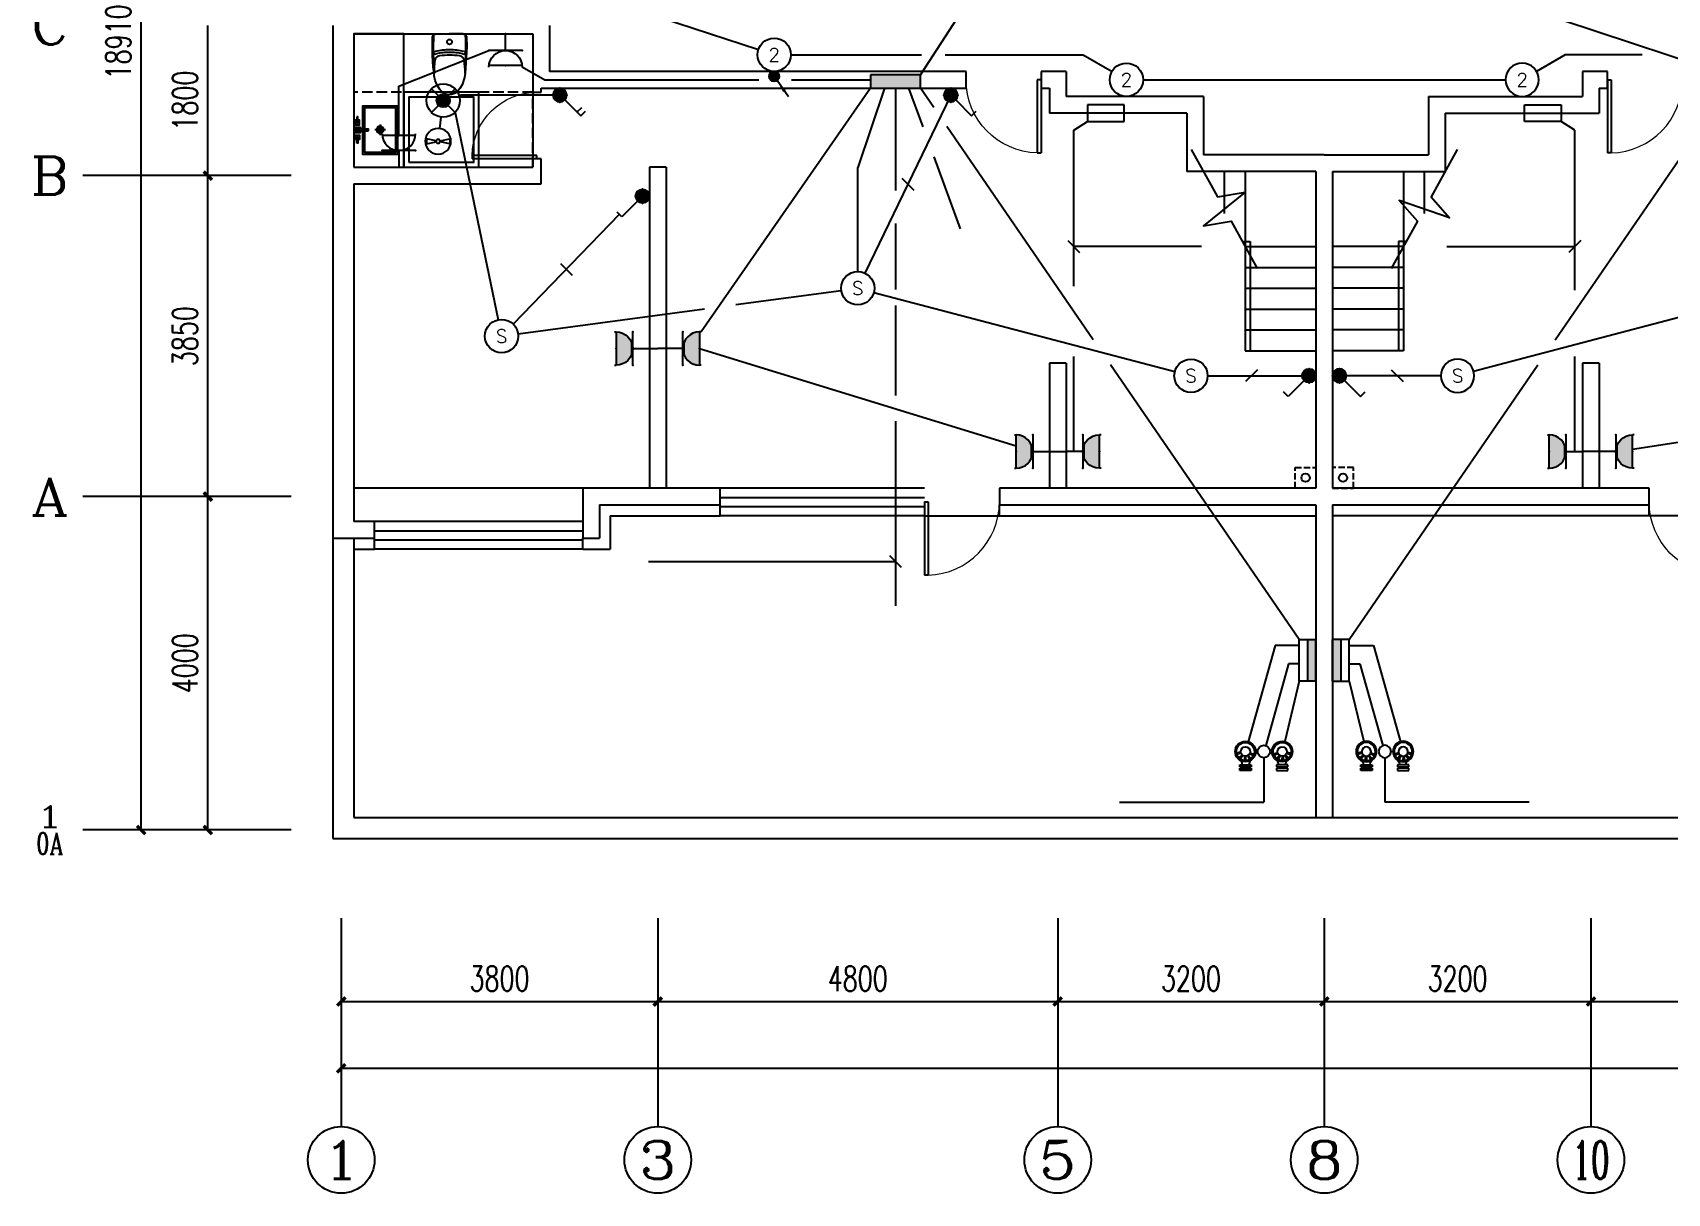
# Model space of a CAD drawing. Extents: x 4483438 to 4539495, y -137448 to -108843.
# Drawn here: x 4483438 to 4503058, y -136009 to -122086 of the extents above; entities that cross this region are included whole.
import ezdxf
from ezdxf.enums import TextEntityAlignment as Align

# ---------------------------------------------------------------- set-up
doc = ezdxf.new("R2010")
doc.units = 0
doc.header["$LTSCALE"] = 1000
doc.header["$MEASUREMENT"] = 0
doc.linetypes.add('DASH', pattern=[0.35, 0.25, -0.1])
for name, color, linetype in [('EQUIP', 3, 'Continuous'), ('EQUIP-动力', 3, 'Continuous'), ('EQUIP-照明', 3, 'Continuous'), ('LAYER1', 4, 'Continuous'), ('LAYER3', 7, 'Continuous'), ('LAYER7', 7, 'Continuous'), ('LVTRY', 7, 'Continuous'), ('SURFACE', 6, 'Continuous'), ('TEL_TEXT', 7, 'Continuous'), ('VP', 7, 'Continuous'), ('图层1', 7, 'Continuous'), ('图层2', 7, 'Continuous'), ('图层3', 7, 'Continuous'), ('图层7', 7, 'Continuous')]:
    doc.layers.add(name, color=color, linetype=linetype)
doc.styles.add('_TCH_AXIS', font='COMPLEX', dxfattribs={"bigfont": 'GBCBIG'})
doc.styles.add('_TCH_DIM_T3', font='SIMPLEX', dxfattribs={"width": 0.705882, "bigfont": 'GBCBIG'})
doc.styles.add('_TEL_ATTDEF', font='simplex.shx', dxfattribs={"width": 0.8, "height": 3, "bigfont": 'hztxt.shx'})
doc.styles.add('_TEL_DIM', font='SIMPLEX', dxfattribs={"width": 0.8, "height": 3.5, "bigfont": 'HZTXT'})
doc.styles.add('DIM_FONT', font='SIMPLEX', dxfattribs={"width": 0.7, "bigfont": 'GBCBIG'})
doc.styles.get("Standard").update_dxf_attribs({"font": 'gbenor.shx', "bigfont": 'gbcbig.shx'})

# ---------------------------------------------------------------- blocks, each defined once
blk = doc.blocks.new('20190804-秦皇岛紫金湾$0$紫金湾户型平面08.02$0$rhedjrjedj')
at = {"layer": 'LVTRY'}
for p, q in [((36817, 108684, 0), (36852, 108723, 0)), ((36852, 108723, 0), (36881, 108743, 0)), ((36881, 108743, 0), (36918, 108756, 0)), ((36918, 108756, 0), (36942, 108758, 0)), ((36942, 108758, 0), (36988, 108749, 0)), ((36988, 108749, 0), (37025, 108728, 0)), ((37025, 108728, 0), (37059, 108694, 0)), ((36755, 108497, 0), (36762, 108552, 0)), ((36762, 108552, 0), (36789, 108637, 0)), ((36789, 108637, 0), (36817, 108684, 0)), ((37059, 108694, 0), (37091, 108644, 0)), ((37091, 108644, 0), (37113, 108587, 0)), ((37113, 108587, 0), (37125, 108529, 0)), ((37125, 108529, 0), (37128, 108503, 0)), ((37128, 108503, 0), (37137, 108422, 0)), ((36736, 108183, 0), (36755, 108497, 0)), ((37137, 108422, 0), (37146, 108285, 0)), ((36738, 108066, 0), (36736, 108183, 0)), ((37148, 108175, 0), (37145, 108066, 0)), ((37146, 108285, 0), (37148, 108175, 0)), ((36751, 108039, 0), (36738, 108066, 0)), ((36778, 108028, 0), (36751, 108039, 0)), ((37105, 108028, 0), (36778, 108028, 0)), ((36778, 108028, 0), (36942, 108028, 0)), ((37105, 108028, 0), (36942, 108028, 0)), ((37133, 108039, 0), (37105, 108028, 0)), ((37145, 108066, 0), (37133, 108039, 0)), ((37145, 108066, 0), (37145, 108066, 0))]:
    blk.add_line(p, q, dxfattribs=at)
blk.add_circle((36942, 108124, 0), 29.6, dxfattribs=at)
for centre, radius, start, end in [((41058, 108225, 0), 4312, 176.3006, 182.4712), ((37855, 108497, 0), 1100, 179.6519, 188.297), ((36028, 108497, 0), 1100, 351.703, 0.3481), ((32825, 108225, 0), 4312, 357.5288, 3.6994), ((36826, 108349, 0), 60, 190.4701, 264.6079), ((37057, 108349, 0), 60, 275.3921, 349.5299), ((36763, 108221, 0), 18.2, 73.3813, 156.4724), ((36770, 108246, 0), 24.1, 62.2033, 161.9404), ((36918, 108822, 0), 602, 255.6185, 272.2533), ((36918, 108802, 0), 552, 255.6185, 272.4575), ((36950, 109661, 0), 1378, 264.6079, 269.6591), ((36933, 109661, 0), 1378, 270.3409, 275.3921), ((36965, 108802, 0), 552, 267.5425, 284.3815), ((36965, 108822, 0), 602, 267.7467, 284.3815), ((37114, 108246, 0), 24.1, 18.0596, 117.7967), ((37120, 108221, 0), 18.2, 23.5276, 106.6187)]:
    blk.add_arc(centre, radius, start, end, dxfattribs=at)
blk = doc.blocks.new('YQB08132737')
at = {"layer": 'LVTRY'}
for p, q in [((-67, 211), (59, 211)), ((-4, 147), (-4, 274))]:
    blk.add_line(p, q, dxfattribs=at)
for points in [[(13, 421), (288, 421), (288, 0), (-288, 0), (-288, 421), (-16, 421)], [(13, 400), (266, 400), (266, 21), (-266, 21), (-266, 400), (-16, 400)], [(13, 449), (31, 449), (31, 519), (-35, 519), (-35, 449), (-16, 449)], [(13, 454), (26, 454), (26, 513), (-30, 513), (-30, 454), (-16, 454)]]:
    blk.add_lwpolyline(points, dxfattribs=at)
for points in [[(-160, 490), (-87, 490), (-87, 477), (-160, 477)], [(-63, 510), (-63, 459), (-118, 459), (-118, 510)], [(13, 354), (13, 496), (-16, 496), (-16, 354)], [(60, 510), (60, 459), (114, 459), (114, 510)], [(156, 490), (84, 490), (84, 477), (156, 477)]]:
    blk.add_lwpolyline(points, close=True, dxfattribs=at)
for centre, radius in [((-94, 483, 0), 6.49), ((90, 483, 0), 6.49), ((-4, 211), 42.1), ((-4, 211), 23.7), ((-1, 367), 8.4)]:
    blk.add_circle(centre, radius, dxfattribs=at)
blk = doc.blocks.new('$equip$00001838')
blk.add_circle((0, 0), 0.5)
at = {"color": 7, "style": '_TEL_DIM'}
blk.add_attdef('$TEXT$', text='', height=0.4, dxfattribs=at).set_placement((0, 0), align=Align.MIDDLE_CENTER)
at = {"color": 7, "style": '_TEL_DIM', "flags": 1}
blk.add_attdef('A', text='', height=0.00002, dxfattribs=at).set_placement((0, 0), align=Align.MIDDLE_CENTER)
blk = doc.blocks.new('$equip$00001238')
for p, q in [((0.5, 0.5), (-0.5, 0.5)), ((0.497, 0.95), (-0.497, 0.95)), ((0, 0.5), (0, 0))]:
    blk.add_line(p, q)
blk.add_arc((0, 1), 0.5, 180, 0)
for p in [(-0.5, 0.5), (0, 0.95), (0.5, 0.5), (0, 0)]:
    blk.add_point(p)
at = {"flags": 9}
blk.add_attdef('A', (0, 0), '', height=0.00002, dxfattribs=at)
blk = doc.blocks.new('$equip$00001149')
for p, q in [((-0.354, 0.354), (0.354, -0.354)), ((0.354, 0.354), (-0.354, -0.354))]:
    blk.add_line(p, q)
for radius in [0.5, 0.2]:
    blk.add_circle((0, 0), radius)
for points in [[(-0.173, 0.1), (0.173, 0.1), (-0.2, 0), (0.2, 0)], [(-0.173, -0.1), (0.173, -0.1), (-0.2, 0), (0.2, 0)], [(-0.1, 0.173), (0.1, 0.173), (-0.173, 0.1), (0.173, 0.1)], [(0, 0.2), (0, 0.2), (-0.1, 0.173), (0.1, 0.173)], [(-0.1, -0.173), (0.1, -0.173), (-0.173, -0.1), (0.173, -0.1)], [(0, -0.2), (0, -0.2), (-0.1, -0.173), (0.1, -0.173)]]:
    blk.add_solid(points)
at = {"flags": 9}
blk.add_attdef('A', (0, 0), '', height=0.00002, dxfattribs=at)
blk = doc.blocks.new('_LINKPT1')
blk.add_line((0, 0), (0, 0))
blk = doc.blocks.new('M_Z12BAD')
for p, q in [((-0.625, 0.13), (-0.102, 0.021)), ((-0.625, -0.13), (-0.625, 0.13)), ((0.625, 0.13), (0.102, 0.021)), ((0.625, -0.13), (0.625, 0.13)), ((-0.102, -0.021), (-0.625, -0.13)), ((0.102, -0.021), (0.625, -0.13))]:
    blk.add_line(p, q)
for radius in [0.688, 0.104]:
    blk.add_circle((0, 0), radius)
for p in [(-0.688, 0), (0, 0.688), (0.688, 0), (0, -0.688)]:
    blk.add_blockref('_LINKPT1', p)
at = {"style": 'DIM_FONT', "width": 0.8, "flags": 9}
blk.add_attdef('A', (0, 0), '', height=0.0000125, dxfattribs=at)
blk = doc.blocks.new('$equip$00001963')
for p, q in [((0.147, 0.356), (0.625, 0.833)), ((0.512, 0.72), (0.653, 0.579)), ((0.625, 0.833), (0.766, 0.692))]:
    blk.add_line(p, q)
blk.add_circle((0, 0.208), 0.208)
for p in [(-0.208, 0.208), (0, 0.417), (0, 0), (0.208, 0.208)]:
    blk.add_point(p)
for points in [[(-0.18, 0.313), (0.18, 0.313), (-0.208, 0.208), (0.208, 0.208)], [(-0.18, 0.104), (0.18, 0.104), (-0.208, 0.208), (0.208, 0.208)], [(-0.104, 0.389), (0.104, 0.389), (-0.18, 0.313), (0.18, 0.313)], [(-0.104, 0.028), (0.104, 0.028), (-0.18, 0.104), (0.18, 0.104)], [(0, 0.417), (0, 0.417), (-0.104, 0.389), (0.104, 0.389)], [(0, 0), (0, 0), (-0.104, 0.028), (0.104, 0.028)]]:
    blk.add_solid(points)
at = {"layer": 'TEL_TEXT', "style": '_TEL_DIM', "flags": 1}
blk.add_attdef('A', text='', height=0.00002, dxfattribs=at).set_placement((0, 0), align=Align.MIDDLE_CENTER)
blk = doc.blocks.new('$equip$00001962')
for p, q in [((0.147, 0.356), (0.625, 0.833)), ((0.625, 0.833), (0.766, 0.692))]:
    blk.add_line(p, q)
blk.add_circle((0, 0.208), 0.208)
for p in [(-0.208, 0.208), (0, 0.417), (0, 0), (0.208, 0.208)]:
    blk.add_point(p)
for points in [[(-0.18, 0.313), (0.18, 0.313), (-0.208, 0.208), (0.208, 0.208)], [(-0.18, 0.104), (0.18, 0.104), (-0.208, 0.208), (0.208, 0.208)], [(-0.104, 0.389), (0.104, 0.389), (-0.18, 0.313), (0.18, 0.313)], [(-0.104, 0.028), (0.104, 0.028), (-0.18, 0.104), (0.18, 0.104)], [(0, 0.417), (0, 0.417), (-0.104, 0.389), (0.104, 0.389)], [(0, 0), (0, 0), (-0.104, 0.028), (0.104, 0.028)]]:
    blk.add_solid(points)
at = {"layer": 'TEL_TEXT', "style": '_TEL_DIM', "flags": 1}
blk.add_attdef('A', text='', height=0.00002, dxfattribs=at).set_placement((0, 0), align=Align.MIDDLE_CENTER)
blk = doc.blocks.new('$equip$00001237')
for p, q in [((-0.5, 1.05), (-0.5, 1)), ((-0.5, 1), (0.5, 1)), ((0.5, 1.05), (0.5, 1)), ((0.5, 0.5), (-0.5, 0.5)), ((0, 0.5), (0, 0))]:
    blk.add_line(p, q)
blk.add_arc((0, 1), 0.5, 180, 0)
for p in [(0, 1), (-0.5, 0.5), (0.5, 0.5), (0, 0)]:
    blk.add_point(p)
for points in [[(0.433, 0.75), (-0.433, 0.75), (0.5, 1), (-0.5, 1)], [(0.25, 0.567), (-0.25, 0.567), (0.433, 0.75), (-0.433, 0.75)], [(0, 0.5), (0, 0.5), (0.25, 0.567), (-0.25, 0.567)]]:
    blk.add_solid(points)
at = {"flags": 9}
blk.add_attdef('A', (0, 0), '', height=0.00002, dxfattribs=at)
blk = doc.blocks.new('A$C22867956')
at = {"layer": '图层1'}
blk.add_hatch(color=4, dxfattribs=at).paths.add_polyline_path([(200, 500), (100, 500), (100, 0), (200, 0)])
at = {"layer": 'LAYER1', "color": 7, "linetype": 'Continuous', "ltscale": 0.001}
for p, q in [((0, 0), (0, 500)), ((200, 0), (200, 500))]:
    blk.add_line(p, q, dxfattribs=at)
at = {"layer": 'LAYER7', "color": 7}
for p, q in [((0, 500), (200, 500)), ((200, 0), (0, 0))]:
    blk.add_line(p, q, dxfattribs=at)
at = {"layer": '图层1', "color": 4}
blk.add_line((100, 500), (100, 0), dxfattribs=at)
blk = doc.blocks.new('A$C097C1949')
at = {"layer": 'LAYER1', "color": 7}
for p, q in [((83, 162), (46, 200)), ((191, 349), (55, 349)), ((55, 349), (55, 324)), ((55, 324), (191, 324)), ((55, 308), (55, 283)), ((191, 308), (55, 308)), ((55, 283), (191, 283)), ((91, 169), (61, 213)), ((83, 324), (83, 308)), ((114, 178), (106, 231)), ((124, 179), (126, 232)), ((148, 172), (173, 220)), ((157, 167), (189, 209)), ((163, 324), (163, 308)), ((191, 324), (191, 349)), ((191, 283), (191, 308)), ((496, 349), (632, 349)), ((496, 324), (496, 349)), ((632, 324), (496, 324)), ((496, 308), (632, 308)), ((496, 283), (496, 308)), ((632, 283), (496, 283)), ((530, 167), (498, 209)), ((539, 172), (514, 220)), ((525, 324), (525, 308)), ((563, 179), (562, 232)), ((573, 178), (581, 231)), ((596, 169), (627, 213)), ((604, 162), (642, 200)), ((605, 324), (605, 308)), ((632, 349), (632, 324)), ((632, 308), (632, 283)), ((67, 132), (15, 140)), ((70, 141), (20, 159)), ((173, 148), (220, 172)), ((176, 139), (227, 154)), ((511, 139), (460, 154)), ((515, 148), (467, 172)), ((617, 141), (668, 159)), ((620, 132), (672, 140))]:
    blk.add_line(p, q, dxfattribs=at)
for centre, radius in [((123, 123), 123), ((123, 123), 109), ((565, 123), 123), ((565, 123), 109), ((123, 123), 56), ((565, 123), 56)]:
    blk.add_circle(centre, radius, dxfattribs=at)
for centre, radius, start, end in [((32, 274), 53.3, 300.9347, 10.2716), ((269, 299), 107, 188.5335, 230.2429), ((418, 299), 107, 309.7571, 351.4665), ((655, 274), 53.3, 169.7284, 239.0653)]:
    blk.add_arc(centre, radius, start, end, dxfattribs=at)
at = {"layer": 'VP', "color": 3}
blk.add_circle((344, 123), 75, dxfattribs=at)
blk = doc.blocks.new('_ArchTick')
at = {"color": 0, "linetype": 'ByBlock', "const_width": 0.4}
blk.add_lwpolyline([(-0.5, -0.5), (0.5, 0.5)], dxfattribs=at)
blk = doc.blocks.new('$TCHSYS$DOOR2D')
for p, q in [((0.45, 0.975), (0.5, 0.975)), ((0.45, 0), (0.45, 0.975)), ((0.5, 0), (0.5, 0.975)), ((0.5, 0), (0.45, 0))]:
    blk.add_line(p, q)
at = {"lineweight": 13}
blk.add_arc((0.475, 0), 0.975, 91.4693, 180, dxfattribs=at)
blk = doc.blocks.new('$TCHSYS$WIN2D')
for p, q in [((-0.5, 0.5), (0.5, 0.5)), ((0.5, 0.1667), (-0.5, 0.1667)), ((0.5, -0.1667), (-0.5, -0.1667)), ((-0.5, -0.5), (0.5, -0.5))]:
    blk.add_line(p, q)

msp = doc.modelspace()

# ---------------------------------------------------------------- hatches: boundary and pattern name
at = {"layer": 'LAYER3'}
h = msp.add_hatch(color=0, dxfattribs=at)
edge = h.paths.add_edge_path()
edge.add_arc((4492338, -122611), 60, 0, 360)
at = {"layer": 'LAYER7'}
msp.add_hatch(color=7, dxfattribs=at).paths.add_polyline_path([(4494093, -122751), (4494093, -122591), (4493493, -122591), (4493493, -122751)])

# ---------------------------------------------------------------- linework, layer by layer
at = {"color": 7}
for p, q in [((4484741, -131651), (4484741, -112741)), ((4485541, -123801), (4485541, -122001)), ((4487041, -122001), (4487041, -123801)), ((4489641, -122001), (4489641, -122551)), ((4487291, -122101), (4487291, -123701)), ((4487291, -122101), (4489441, -122101)), ((4489441, -122101), (4489441, -122651)), ((4494641, -122551), (4489641, -122551)), ((4494641, -122751), (4494641, -122551)), ((4495841, -122551), (4495541, -122551)), ((4495541, -122551), (4495541, -122751)), ((4495841, -122551), (4495841, -122851)), ((4502041, -122551), (4502041, -122851)), ((4502341, -122551), (4502041, -122551)), ((4502341, -122751), (4502341, -122551)), ((4489441, -122651), (4489441, -122801)), ((4489441, -122801), (4489541, -122801)), ((4489441, -122801), (4489441, -123601)), ((4489541, -122751), (4494641, -122751)), ((4489541, -122801), (4489541, -122751)), ((4495541, -122751), (4495641, -122751)), ((4495641, -122751), (4495641, -123051)), ((4502241, -122751), (4502241, -123051)), ((4502241, -122751), (4502341, -122751)), ((4497491, -122851), (4495841, -122851)), ((4497491, -122851), (4497491, -123551)), ((4500191, -122851), (4502041, -122851)), ((4500191, -122851), (4500191, -123551)), ((4497291, -123051), (4495641, -123051)), ((4497291, -123051), (4497291, -123751)), ((4500391, -123051), (4502241, -123051)), ((4500391, -123051), (4500391, -123751)), ((4489541, -123601), (4489441, -123601)), ((4489441, -123601), (4489441, -123701)), ((4489541, -123901), (4489541, -123601)), ((4498941, -123551), (4497491, -123551)), ((4498941, -123551), (4500191, -123551)), ((4486541, -123801), (4484041, -123801)), ((4486541, -123801), (4485291, -123801)), ((4486541, -123801), (4485291, -123801)), ((4485541, -127651), (4485541, -123801)), ((4487041, -123801), (4487041, -128151)), ((4487291, -123701), (4489441, -123701)), ((4490841, -123701), (4490841, -127551)), ((4491041, -123701), (4490841, -123701)), ((4491041, -123701), (4491041, -127551)), ((4498841, -123751), (4497291, -123751)), ((4497741, -123751), (4497741, -124255)), ((4497991, -123751), (4497991, -124651)), ((4498841, -123751), (4498841, -127551)), ((4499041, -123751), (4500391, -123751)), ((4499041, -123751), (4499041, -127551)), ((4499891, -123751), (4499891, -124651)), ((4500141, -123751), (4500141, -124255)), ((4487291, -123901), (4489541, -123901)), ((4487291, -123901), (4487291, -127951)), ((4497958, -124591), (4498051, -124591)), ((4497991, -124651), (4498841, -124651)), ((4498051, -124591), (4498051, -125901)), ((4499891, -124651), (4499041, -124651)), ((4499924, -124591), (4499831, -124591)), ((4499831, -124591), (4499831, -125901)), ((4497991, -124901), (4498841, -124901)), ((4499891, -124901), (4499041, -124901)), ((4497991, -125151), (4498841, -125151)), ((4499891, -125151), (4499041, -125151)), ((4497991, -125401), (4498841, -125401)), ((4499891, -125401), (4499041, -125401)), ((4497991, -125651), (4498841, -125651)), ((4499891, -125651), (4499041, -125651)), ((4497991, -125901), (4498841, -125901)), ((4499891, -125901), (4499041, -125901)), ((4495641, -126051), (4495641, -127551)), ((4495841, -126051), (4495641, -126051)), ((4495841, -126051), (4495841, -127551)), ((4502041, -126051), (4502041, -127551)), ((4502241, -126051), (4502041, -126051)), ((4502241, -126051), (4502241, -127551)), ((4486541, -127651), (4484041, -127651)), ((4486541, -127651), (4485291, -127651)), ((4486541, -127651), (4485291, -127651)), ((4485541, -131651), (4485541, -127651)), ((4490041, -127551), (4487291, -127551)), ((4491691, -127551), (4490041, -127551)), ((4490041, -127551), (4490041, -127951)), ((4491041, -127551), (4490841, -127551)), ((4491691, -127751), (4491691, -127551)), ((4498841, -127551), (4495041, -127551)), ((4495041, -127551), (4495041, -127751)), ((4495841, -127551), (4495641, -127551)), ((4502841, -127551), (4499041, -127551)), ((4502241, -127551), (4502041, -127551)), ((4502841, -127751), (4502841, -127551)), ((4490241, -127751), (4491691, -127751)), ((4490241, -127751), (4490241, -128151)), ((4494141, -127881), (4495041, -127881)), ((4495041, -127751), (4498841, -127751)), ((4498841, -127751), (4498841, -131501)), ((4499041, -127751), (4502841, -127751)), ((4499041, -127751), (4499041, -131501)), ((4503741, -127881), (4502841, -127881)), ((4487541, -127951), (4487291, -127951)), ((4487541, -128151), (4487541, -127951)), ((4490041, -127951), (4490041, -127951)), ((4490041, -127951), (4490041, -128151)), ((4487041, -128151), (4487541, -128151)), ((4487041, -128151), (4487041, -131751)), ((4487291, -128151), (4487291, -131501)), ((4490041, -128151), (4490241, -128151)), ((4486541, -131651), (4484041, -131651)), ((4486541, -131651), (4484491, -131651)), ((4486541, -131651), (4485291, -131651)), ((4487291, -131501), (4498941, -131501)), ((4498941, -131501), (4510741, -131501)), ((4487041, -131751), (4498941, -131751)), ((4498941, -131751), (4510741, -131751)), ((4487141, -132709), (4487141, -135209)), ((4487141, -132709), (4487141, -134759)), ((4487141, -132709), (4487141, -133959)), ((4490941, -132709), (4490941, -135209)), ((4490941, -132709), (4490941, -133959)), ((4490941, -132709), (4490941, -133959)), ((4495741, -132709), (4495741, -135209)), ((4495741, -132709), (4495741, -133959)), ((4495741, -132709), (4495741, -133959)), ((4498941, -132709), (4498941, -135209)), ((4498941, -132709), (4498941, -133959)), ((4498941, -132709), (4498941, -133959)), ((4502141, -132709), (4502141, -135209)), ((4502141, -132709), (4502141, -133959)), ((4502141, -132709), (4502141, -133959)), ((4487141, -133709), (4490941, -133709)), ((4490941, -133709), (4495741, -133709)), ((4495741, -133709), (4498941, -133709)), ((4498941, -133709), (4502141, -133709)), ((4502141, -133709), (4506941, -133709)), ((4487141, -134509), (4534341, -134509))]:
    msp.add_line(p, q, dxfattribs=at)
at = {"color": 7, "linetype": 'DASH', "ltscale": 0.5}
msp.add_lwpolyline([(4489441, -122801), (4487291, -122801), (4487291, -123701), (4489441, -123701)], close=True, dxfattribs=at)
at = {"color": 7}
for points in [[(4487891, -123701), (4488791, -123701), (4488791, -122801), (4487891, -122801)], [(4487951, -123641), (4488731, -123641), (4488731, -122861), (4487951, -122861)]]:
    msp.add_lwpolyline(points, close=True, dxfattribs=at)
for points in [[(4497345, -123489), (4497659, -124054), (4497990, -124001), (4497493, -124404), (4497823, -124349), (4498137, -124914)], [(4500537, -123489), (4500223, -124054), (4500443, -124307), (4499838, -124098), (4500059, -124349), (4499745, -124914)], [(4497991, -124651), (4497991, -125901)], [(4499891, -124651), (4499891, -125901)]]:
    msp.add_lwpolyline(points, dxfattribs=at)
for centre in [(4487141, -135609), (4490941, -135609), (4495741, -135609), (4498941, -135609), (4502141, -135609)]:
    msp.add_circle(centre, 400, dxfattribs=at)
at = {"layer": 'LAYER1', "color": 7}
for p, q in [((4498216, -130785), (4498216, -131318)), ((4499666, -130785), (4499666, -131318)), ((4496481, -131318), (4498216, -131318)), ((4501401, -131318), (4499666, -131318))]:
    msp.add_line(p, q, dxfattribs=at)
at = {"layer": 'LAYER3', "color": 0}
msp.add_line((4492510, -122857), (4492372, -122660), dxfattribs=at)
msp.add_lwpolyline([(4492372, -122660, 0, 40, 0), (4492461, -122787, 40, 40, 0)], format="xyseb", dxfattribs=at)
msp.add_circle((4492338, -122611), 60, dxfattribs=at)
at = {"layer": 'LAYER7', "color": 7}
for p, q in [((4493493, -122591), (4493493, -122751)), ((4494093, -122591), (4493493, -122591)), ((4494093, -122751), (4494093, -122591)), ((4493493, -122751), (4494093, -122751))]:
    msp.add_line(p, q, dxfattribs=at)
at = {"layer": 'LVTRY'}
msp.add_lwpolyline([(4487291, -123701), (4487891, -123701), (4487891, -122101), (4487291, -122101)], close=True, dxfattribs=at)
at = {"layer": 'LVTRY', "linetype": 'DASH', "ltscale": 0.3}
for points in [[(4498841, -127551), (4498591, -127551), (4498591, -127301), (4498841, -127301)], [(4498841, -127551), (4498591, -127551), (4498591, -127301), (4498841, -127301)], [(4498841, -127551), (4498591, -127551), (4498591, -127301), (4498841, -127301)], [(4499041, -127551), (4499291, -127551), (4499291, -127301), (4499041, -127301)], [(4499041, -127551), (4499291, -127551), (4499291, -127301), (4499041, -127301)], [(4499041, -127551), (4499291, -127551), (4499291, -127301), (4499041, -127301)]]:
    msp.add_lwpolyline(points, close=True, dxfattribs=at)
at = {"layer": 'LVTRY'}
for centre in [(4498716, -127426), (4498716, -127426), (4498716, -127426), (4499166, -127426), (4499166, -127426), (4499166, -127426)]:
    msp.add_circle(centre, 50, dxfattribs=at)
at = {"layer": 'SURFACE'}
for p, q in [((4490371, -127881), (4491691, -127881)), ((4490371, -127881), (4490371, -128281)), ((4491691, -127881), (4491691, -127751)), ((4495041, -127881), (4495041, -127751)), ((4495041, -127881), (4498841, -127881)), ((4502841, -127881), (4499041, -127881)), ((4502841, -127881), (4502841, -127751)), ((4487291, -128281), (4487541, -128281)), ((4487541, -128281), (4487541, -128151)), ((4490041, -128281), (4490041, -128151)), ((4490041, -128281), (4490371, -128281))]:
    msp.add_line(p, q, dxfattribs=at)
at = {"layer": 'TEL_TEXT', "color": 0}
for p, q in [((4493872, -123832), (4494013, -123974)), ((4495863, -124581), (4496004, -124723)), ((4502019, -124581), (4501878, -124723)), ((4497469, -124652), (4495934, -124652)), ((4500412, -124652), (4501948, -124652)), ((4489772, -124855), (4489913, -124996)), ((4498138, -126131), (4497996, -126272)), ((4499744, -126131), (4499886, -126272)), ((4490828, -128428), (4493793, -128428)), ((4493722, -128358), (4493863, -128499))]:
    msp.add_line(p, q, dxfattribs=at)
at = {"layer": '图层1', "color": 4}
for p, q in [((4488556, -121113), (4492149, -122286)), ((4500191, -121401), (4503789, -122591)), ((4494093, -122591), (4494589, -121829)), ((4487834, -122726), (4488914, -122301)), ((4492538, -122351), (4494106, -122351)), ((4494390, -122351), (4496047, -122351)), ((4496047, -122351), (4496393, -122551)), ((4501832, -122351), (4501489, -122551)), ((4502758, -122351), (4501832, -122351)), ((4489586, -122655), (4489314, -122501)), ((4487834, -123321), (4487834, -122726)), ((4492153, -122655), (4489586, -122655)), ((4493493, -122751), (4491461, -125676)), ((4493493, -122655), (4492545, -122655)), ((4493663, -122751), (4493341, -123702)), ((4493793, -122751), (4493793, -123981)), ((4493952, -122751), (4494123, -123217)), ((4494253, -122984), (4494093, -122751)), ((4496766, -122651), (4501116, -122651)), ((4488580, -122835), (4488557, -122842)), ((4489766, -122835), (4488580, -122835)), ((4494458, -122835), (4493428, -124971)), ((4488325, -123236), (4488342, -123100)), ((4488507, -123043), (4489025, -125530)), ((4496167, -125769), (4494409, -123211)), ((4495934, -123256), (4496098, -123151)), ((4501714, -125769), (4503473, -123211)), ((4501948, -123256), (4501784, -123151)), ((4495934, -125127), (4495934, -123256)), ((4501948, -125175), (4501948, -123256)), ((4494255, -123577), (4494571, -124438)), ((4493341, -124951), (4493341, -123702)), ((4490479, -124268), (4489205, -125583)), ((4493793, -124375), (4493793, -125166)), ((4491877, -125348), (4493143, -125178)), ((4493534, -125202), (4497147, -126150)), ((4493793, -125357), (4493793, -125823)), ((4504347, -125202), (4500734, -126150)), ((4489264, -125700), (4491501, -125399)), ((4490841, -125876), (4490941, -125876)), ((4491041, -125876), (4490941, -125876)), ((4491441, -125876), (4495241, -127042)), ((4493793, -125823), (4493793, -126438)), ((4495934, -127111), (4495934, -125971)), ((4498641, -129367), (4496376, -126072)), ((4499241, -129367), (4501506, -126072)), ((4501948, -127111), (4501948, -125971)), ((4497541, -126201), (4498841, -126201)), ((4500341, -126201), (4499041, -126201)), ((4506441, -126501), (4502641, -127086)), ((4493793, -126745), (4493793, -128962)), ((4495641, -127111), (4495841, -127111)), ((4502241, -127111), (4502041, -127111))]:
    msp.add_line(p, q, dxfattribs=at)
at = {"layer": '图层2', "color": 4}
for p, q in [((4498351, -129438), (4498028, -130592)), ((4498641, -129438), (4498351, -129438)), ((4499241, -129438), (4499531, -129438)), ((4499531, -129438), (4499854, -130592)), ((4498513, -129658), (4498238, -130638)), ((4498641, -129658), (4498513, -129658)), ((4499241, -129658), (4499369, -129658)), ((4499369, -129658), (4499644, -130638)), ((4498641, -129867), (4498466, -130590)), ((4499241, -129867), (4499416, -130590))]:
    msp.add_line(p, q, dxfattribs=at)
at = {"layer": '图层7', "color": 3}
for p, q in [((4496098, -122951), (4496098, -123151)), ((4496538, -122951), (4496098, -122951)), ((4496538, -123151), (4496538, -122951)), ((4501344, -123151), (4501344, -122951)), ((4501344, -122951), (4501784, -122951)), ((4501784, -122951), (4501784, -123151)), ((4496098, -123151), (4496538, -123151)), ((4501784, -123151), (4501344, -123151))]:
    msp.add_line(p, q, dxfattribs=at)

# ---------------------------------------------------------------- block references
at = {"color": 7}
for name, p, xscale, yscale, zscale, rotation in [('$TCHSYS$DOOR2D', (4489491, -123201), 800, -800, 100, 269.9999999992112), ('_ArchTick', (4485541, -123801), 100, 100, 100, 90), ('_ArchTick', (4485541, -123801), 100, 100, 100, 270), ('_ArchTick', (4485541, -127651), 100, 100, 100, 90), ('_ArchTick', (4485541, -127651), 100, 100, 100, 270), ('$TCHSYS$WIN2D', (4492916, -127716), -2449.984826039261, 330, 330, 8.9819e-11), ('$TCHSYS$DOOR2D', (4494591, -127716), -900, -900, 330, 8.9819e-11), ('$TCHSYS$DOOR2D', (4503291, -127716), -900, 900, 330, 180.0000000000155), ('$TCHSYS$WIN2D', (4488791, -128116), -2500, 330, 330, 359.9999999996754), ('_ArchTick', (4484741, -131651), 100, 100, 100, 270), ('_ArchTick', (4485541, -131651), 100, 100, 100, 270), ('_ArchTick', (4487141, -133709), 100, 100, 100, 180), ('_ArchTick', (4490941, -133709), 100, 100, 100, 180), ('_ArchTick', (4495741, -133709), 100, 100, 100, 180), ('_ArchTick', (4498941, -133709), 100, 100, 100, 180), ('_ArchTick', (4502141, -133709), 100, 100, 100, 180), ('_ArchTick', (4487141, -134509), 100, 100, 100, 180)]:
    msp.add_blockref(name, p, dxfattribs=dict(at, xscale=xscale, yscale=yscale, zscale=zscale, rotation=rotation))
for name, p, xscale, yscale, zscale in [('$TCHSYS$DOOR2D', (4495091, -122651), 900, -900, 200), ('$TCHSYS$DOOR2D', (4502791, -122651), -900, -900, 200), ('_ArchTick', (4490941, -133709), 100, 100, 100), ('_ArchTick', (4495741, -133709), 100, 100, 100), ('_ArchTick', (4498941, -133709), 100, 100, 100), ('_ArchTick', (4502141, -133709), 100, 100, 100)]:
    msp.add_blockref(name, p, dxfattribs=dict(at, xscale=xscale, yscale=yscale, zscale=zscale))
at = {"layer": 'EQUIP', "color": 4, "xscale": -224, "yscale": 224, "zscale": 224, "rotation": 180}
msp.add_blockref('M_Z12BAD', (4488304, -123389), dxfattribs=at)
at = {"layer": 'EQUIP-动力', "color": 4, "yscale": 400, "zscale": 400}
for name, p, xscale, rotation in [('$equip$00001238', (4489114, -122101), -400, 180), ('$equip$00001237', (4490841, -125876), -400, 90), ('$equip$00001237', (4491041, -125876), 400, 270), ('$equip$00001237', (4495641, -127111), 400, 90.00000000000003), ('$equip$00001237', (4495841, -127111), -400, 270), ('$equip$00001237', (4502041, -127111), 400, 90.00000000000003), ('$equip$00001237', (4502241, -127111), -400, 270)]:
    msp.add_blockref(name, p, dxfattribs=dict(at, xscale=xscale, rotation=rotation))
at = {"layer": 'EQUIP-动力', "color": 4, "xscale": 400, "yscale": 400, "zscale": 400}
msp.add_blockref('$equip$00001238', (4487834, -123701), dxfattribs=at)
at = {"layer": 'EQUIP-照明', "color": 4}
ref = msp.add_blockref('$equip$00001838', (4492338, -122351), dxfattribs=dict(at, xscale=400, yscale=400, zscale=400))
ref.add_attrib('$TEXT$', '2', dxfattribs={"layer": '0', "color": 7, "height": 160, "style": '_TEL_ATTDEF'}).set_placement((4492338, -122351), align=Align.MIDDLE_CENTER)
ref = msp.add_blockref('$equip$00001838', (4496566, -122651), dxfattribs=dict(at, xscale=400, yscale=400, zscale=400))
ref.add_attrib('$TEXT$', '2', dxfattribs={"layer": '0', "color": 7, "height": 160, "style": '_TEL_ATTDEF'}).set_placement((4496566, -122651), align=Align.MIDDLE_CENTER)
ref = msp.add_blockref('$equip$00001838', (4501316, -122651), dxfattribs=dict(at, xscale=-400, yscale=400, zscale=400))
ref.add_attrib('$TEXT$', '2', dxfattribs={"layer": '0', "color": 7, "height": 160, "style": '_TEL_ATTDEF'}).set_placement((4501316, -122651), align=Align.MIDDLE_CENTER)
at = {"layer": 'EQUIP-照明', "color": 4, "xscale": 400, "yscale": 400, "zscale": 400}
msp.add_blockref('$equip$00001149', (4488366, -122901), dxfattribs=at)
at = {"layer": 'EQUIP-照明', "color": 4, "yscale": 400, "zscale": 400, "rotation": 180}
for name, p, xscale in [('$equip$00001963', (4489766, -122751), -400), ('$equip$00001962', (4494458, -122751), -400), ('$equip$00001962', (4490758, -123963), 400), ('$equip$00001962', (4498758, -126118), 400), ('$equip$00001962', (4499124, -126118), -400)]:
    msp.add_blockref(name, p, dxfattribs=dict(at, xscale=xscale))
at = {"layer": 'EQUIP-照明', "color": 4}
ref = msp.add_blockref('$equip$00001838', (4493341, -125151), dxfattribs=dict(at, xscale=400, yscale=400, zscale=400))
ref.add_attrib('$TEXT$', 'S', dxfattribs={"layer": '0', "color": 7, "height": 160, "style": '_TEL_ATTDEF'}).set_placement((4493341, -125151), align=Align.MIDDLE_CENTER)
ref = msp.add_blockref('$equip$00001838', (4489066, -125726), dxfattribs=dict(at, xscale=400, yscale=400, zscale=400))
ref.add_attrib('$TEXT$', 'S', dxfattribs={"layer": '0', "color": 7, "height": 160, "style": '_TEL_ATTDEF'}).set_placement((4489066, -125726), align=Align.MIDDLE_CENTER)
ref = msp.add_blockref('$equip$00001838', (4497341, -126201), dxfattribs=dict(at, xscale=400, yscale=400, zscale=400))
ref.add_attrib('$TEXT$', 'S', dxfattribs={"layer": '0', "color": 7, "height": 160, "style": '_TEL_ATTDEF'}).set_placement((4497341, -126201), align=Align.MIDDLE_CENTER)
ref = msp.add_blockref('$equip$00001838', (4500541, -126201), dxfattribs=dict(at, xscale=-400, yscale=400, zscale=400))
ref.add_attrib('$TEXT$', 'S', dxfattribs={"layer": '0', "color": 7, "height": 160, "style": '_TEL_ATTDEF'}).set_placement((4500541, -126201), align=Align.MIDDLE_CENTER)
at = {"layer": 'LVTRY', "extrusion": (0, 0, -1), "xscale": -1, "zscale": -1, "rotation": 180}
msp.add_blockref('20190804-秦皇岛紫金湾$0$紫金湾户型平面08.02$0$rhedjrjedj', (-4525383, -14073, 0), dxfattribs=at)
at = {"layer": 'LVTRY', "xscale": -1, "rotation": 90}
msp.add_blockref('YQB08132737', (4487819, -123255), dxfattribs=at)
at = {"layer": '图层1', "color": 4}
msp.add_blockref('A$C22867956', (4498641, -129867), dxfattribs=at)
at = {"layer": '图层1', "color": 4, "xscale": -1}
msp.add_blockref('A$C22867956', (4499241, -129867), dxfattribs=at)
at = {"layer": '图层3', "color": 4, "rotation": 180}
msp.add_blockref('A$C097C1949', (4498559, -130587), dxfattribs=at)
at = {"layer": '图层3', "color": 4, "xscale": -1, "rotation": 180}
msp.add_blockref('A$C097C1949', (4499323, -130587), dxfattribs=at)

# ---------------------------------------------------------------- texts
at = {"color": 7, "style": '_TCH_AXIS'}
for s, height, width, p, p2 in [('C', 453, 1.4, (4483415, -122228), (4483868, -122228)), ('B', 453, 1.235294, (4483415, -124028), (4483868, -124028)), ('A', 453, 1.166667, (4483415, -127878), (4483868, -127878)), ('1', 258, 2.916667, (4483480, -131619), (4483802, -131619)), ('0A', 257.6, 0.690789, (4483480, -131941), (4483802, -131941)), ('1', 453, 2.333333, (4486915, -135836), (4487367, -135836)), ('3', 453, 1.5, (4490715, -135836), (4491167, -135836)), ('5', 453, 1.5, (4495515, -135836), (4495967, -135836)), ('8', 453, 1.5, (4498715, -135836), (4499167, -135836)), ('10', 452.5, 0.724138, (4501915, -135836), (4502367, -135836))]:
    msp.add_text(s, height=height, dxfattribs=dict(at, width=width)).set_placement(p, p2, align=Align.FIT)
at = {"color": 7, "char_height": 297.5, "attachment_point": 5, "rotation": 90, "style": '_TCH_DIM_T3'}
for s, insert in [('\\A1;18910', (4484466, -122196)), ('\\A1;1800', (4485266, -122901)), ('\\A1;3850', (4485266, -125726)), ('\\A1;4000', (4485266, -129651))]:
    msp.add_mtext(s, dxfattribs=dict(at, insert=insert))
at = {"color": 7, "char_height": 297.5, "attachment_point": 5, "style": '_TCH_DIM_T3'}
for s, insert in [('\\A1;3800', (4489041, -133434)), ('\\A1;4800', (4493341, -133434)), ('\\A1;3200', (4497341, -133434)), ('\\A1;3200', (4500541, -133434))]:
    msp.add_mtext(s, dxfattribs=dict(at, insert=insert))

doc.saveas('drawing.dxf')
